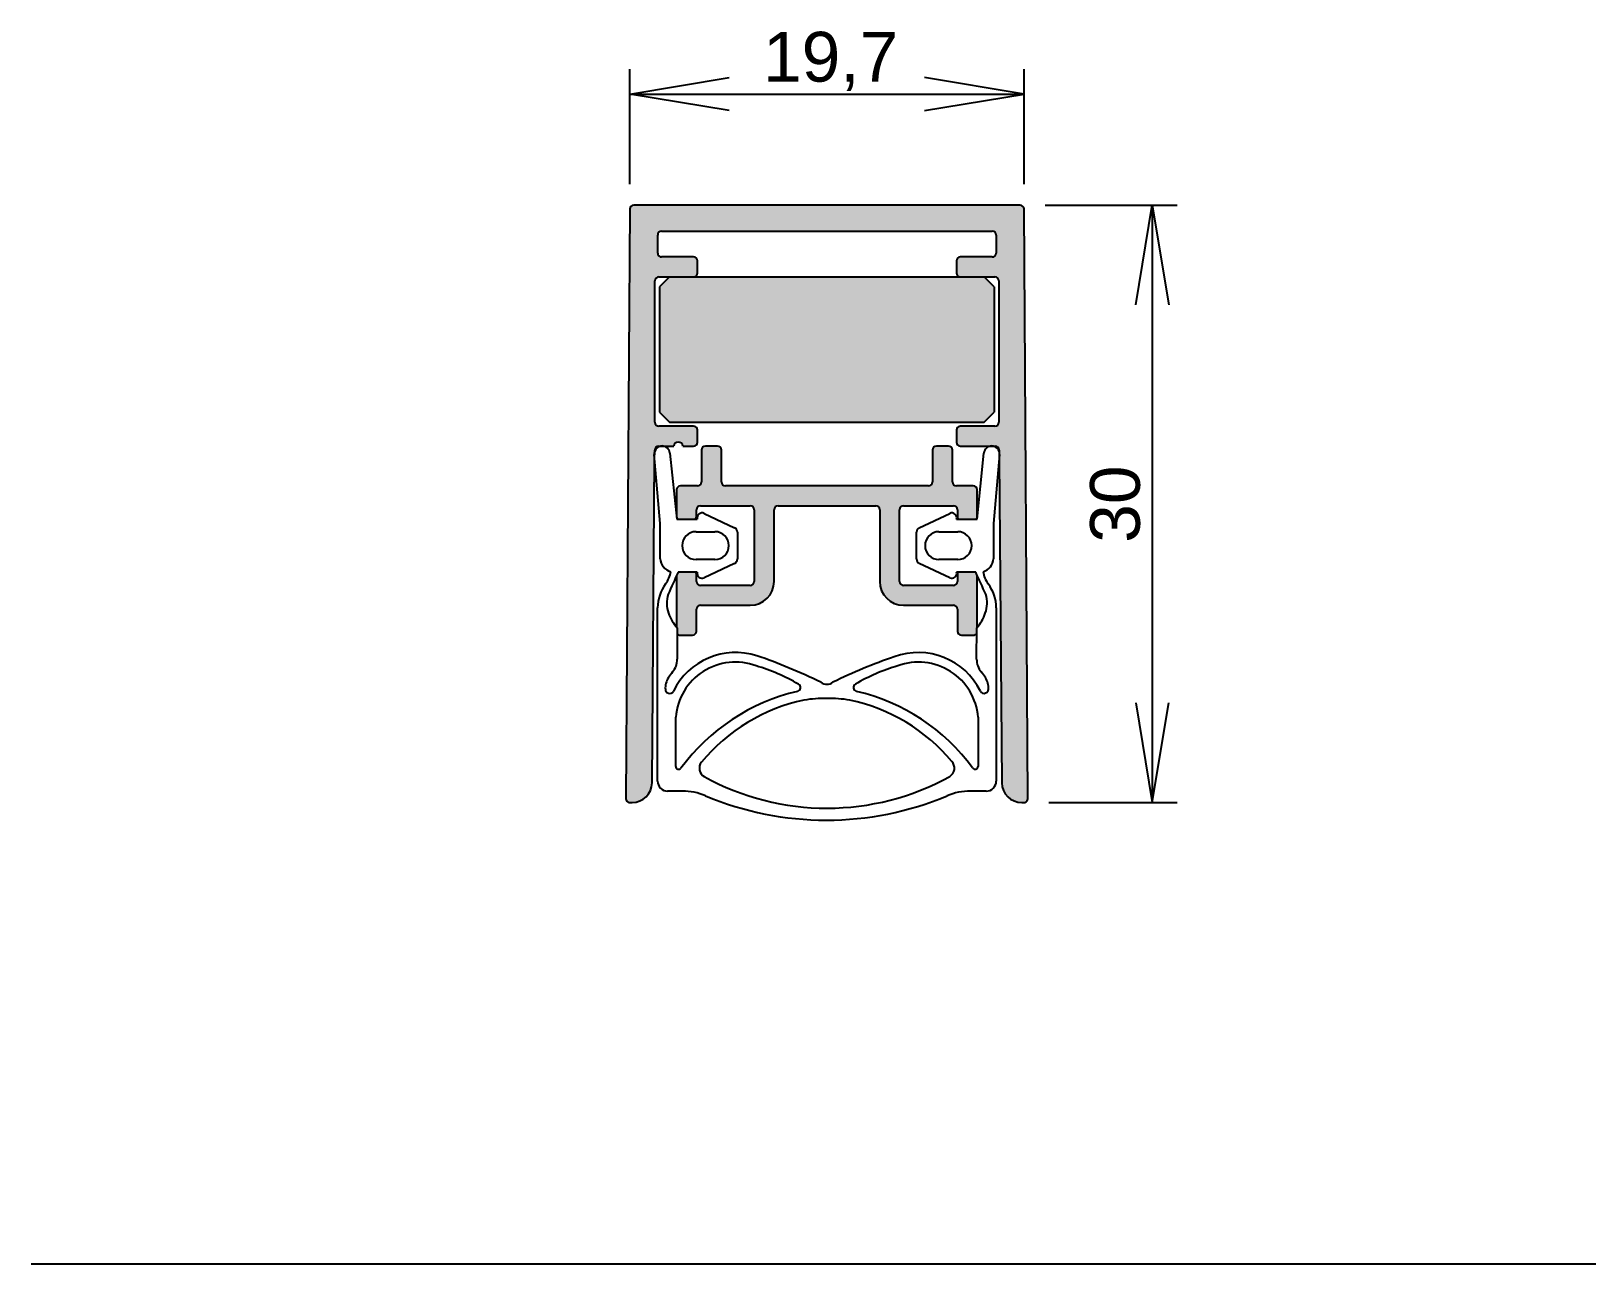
# Model space of a CAD drawing. Header units: millimetres. Extents: x 18 to 198, y 20 to 248.
# Drawn here: x 18.2 to 96.3, y 171.1 to 233 of the extents above; entities that cross this region are included whole.
import ezdxf
from ezdxf.enums import TextEntityAlignment as Align
from ezdxf.lldxf.tags import DXFTag

# ---------------------------------------------------------------- set-up
doc = ezdxf.new("R2010")
doc.units = ezdxf.units.MM
for name, color, linetype in [('AJ_176', 7, 'Continuous'), ('AP_314_GERADE_20', 7, 'Continuous'), ('AP_533', 7, 'Continuous'), ('AP_537_208', 7, 'Continuous'), ('DV2_Default', 7, 'Continuous'), ('Standard', 7, 'Continuous')]:
    doc.layers.add(name, color=color, linetype=linetype)
doc.styles.add('SEACAD_Arial', font='ARIAL.TTF')
tags = doc.linetypes.add('HIDDEN2', pattern=[4.762499999999999, 3.175, -1.5875]).pattern_tags.tags
tags[6:7] = [DXFTag(74, 4), DXFTag(75, 0), DXFTag(340, '0'), DXFTag(46, 0.0), DXFTag(50, 0.0), DXFTag(44, 0.0), DXFTag(45, 0.0)]
tags[4:5] = [DXFTag(74, 4), DXFTag(75, 0), DXFTag(340, '0'), DXFTag(46, 0.0), DXFTag(50, 0.0), DXFTag(44, 0.0), DXFTag(45, 0.0)]
doc.dimstyles.new('E-Katalog', dxfattribs={"dimtxt": 2.5, "dimasz": 5, "dimexe": 1.25, "dimexo": 1.25, "dimgap": 1.25, "dimtad": 1, "dimtxsty": 'SEACAD_Arial', "dimblk1": '_SE_OPEN', "dimblk2": '_SE_OPEN', "dimsah": 1, "dimcen": 1.25, "dimadec": 0, "dimazin": 0, "dimtfac": 1, "dimtmove": 0, "dimatfit": 3, "dimfxl": 0, "dimtolj": 1, "dimarcsym": 0})

# ---------------------------------------------------------------- blocks, each defined once
blk = doc.blocks.new('SE1')
at = {"layer": 'DV2_Default', "linetype": 'Continuous'}
h = blk.add_hatch(color=254, dxfattribs=at)
edge = h.paths.add_edge_path()
edge.add_line((48.22036726687539, 224.0646619245196), (48.02672051815498, 194.4646619245195))
edge.add_arc((48.2267162383591, 194.4633535285406), 0.1999999999999987, 179.6251694887115, 270)
edge.add_line((48.2267162383591, 194.2633535285406), (48.34013385588577, 194.2633535285406))
edge.add_arc((48.34013385588577, 195.2633535285406), 0.9999999999999645, 270.0000000000004, 359.5419844280686)
edge.add_line((49.3401019049991, 195.2553597339223), (49.47021167640867, 211.5311862343607))
edge.add_line((49.47021167640867, 211.5311862343608), (49.45231723342905, 211.7387157756019))
edge.add_arc((49.85083848936014, 211.7730786708687), 0.3999999999999999, 160.7514581105624, 184.9281966259017, ccw=False)
edge.add_line((49.47319952522881, 211.9049453185466), (49.47367922394077, 211.9649522874643))
edge.add_arc((49.67367283376343, 211.9633535285407), 0.1999999999999998, 132.9567209199386, 179.5419844280686, ccw=False)
edge.add_arc((49.67367283376343, 211.9633535285407), 0.1999999999999998, 90, 132.9567209199386, ccw=False)
edge.add_line((49.67367283376343, 212.1633535285407), (49.76317130354299, 212.1633535285407))
edge.add_arc((49.85083848936014, 211.7730786708687), 0.3999999999999999, 90.96320405115091, 102.66016826044847, ccw=False)
edge.add_arc((49.83739025729221, 211.7730786708667), 0.4000000000000007, 77.33983174087501, 89.03679596609572, ccw=False)
edge.add_line((49.92505744310034, 212.1633535285407), (50.42867665618271, 212.1633535285407))
edge.add_arc((50.65867665618272, 212.1333535285407), 0.2319482700948641, 7.431407971172916, 172.5685920288274, ccw=False)
edge.add_line((50.88867665618272, 212.1633535285407), (51.42407380076959, 212.1633535285407))
edge.add_arc((51.42407380076959, 212.3613535285407), 0.1980000000000141, 270, 360)
edge.add_line((51.62207380076961, 212.3613535285407), (51.62207380076959, 212.9653535285407))
edge.add_arc((51.4240738007696, 212.9653535285407), 0.1980000000000003, 0, 90)
edge.add_line((51.4240738007696, 213.1633535285407), (49.6848645038129, 213.1633535285407))
edge.add_arc((49.6848645038129, 213.3633535285407), 0.2000000000000005, 180, 270, ccw=False)
edge.add_line((49.4848645038129, 213.3633535285407), (49.48486450381287, 220.4633535285407))
edge.add_arc((49.68486450381286, 220.4633535285407), 0.2000000000000023, 90, 180, ccw=False)
edge.add_line((49.68486450381286, 220.6633535285407), (50.22207380076955, 220.6633535285407))
edge.add_line((50.22207380076956, 220.6633535285407), (51.42407380076956, 220.6633535285407))
edge.add_arc((51.42407380076956, 220.8613535285407), 0.1980000000000003, 270, 360)
edge.add_line((51.62207380076956, 220.8613535285407), (51.62207380076956, 221.4653535285406))
edge.add_arc((51.42407380076956, 221.4653535285407), 0.1980000000000003, 0, 90)
edge.add_line((51.42407380076956, 221.6633535285407), (49.82007380076957, 221.6633535285407))
edge.add_arc((49.82007380076957, 221.8613535285407), 0.1980000000000037, 180, 270, ccw=False)
edge.add_line((49.62207380076956, 221.8613535285407), (49.62207380076955, 222.7653535285406))
edge.add_arc((49.82007380076956, 222.7653535285407), 0.1980000000000072, 90, 180, ccw=False)
edge.add_line((49.82007380076956, 222.9633535285407), (66.42407380076955, 222.9633535285408))
edge.add_arc((66.42407380076955, 222.7653535285407), 0.1980000000000072, 0, 90, ccw=False)
edge.add_line((66.62207380076956, 222.7653535285407), (66.62207380076956, 221.8613535285407))
edge.add_arc((66.42407380076955, 221.8613535285407), 0.1980000000000072, 270, 360, ccw=False)
edge.add_line((66.42407380076955, 221.6633535285407), (64.82007380076955, 221.6633535285407))
edge.add_arc((64.82007380076955, 221.4653535285407), 0.1980000000000003, 90, 180)
edge.add_line((64.62207380076956, 221.4653535285407), (64.62207380076957, 220.8613535285407))
edge.add_arc((64.82007380076956, 220.8613535285407), 0.1980000000000003, 180, 270)
edge.add_line((64.82007380076956, 220.6633535285407), (65.3361215856137, 220.6633535285407))
edge.add_line((65.33612158561371, 220.6633535285407), (66.02207380076955, 220.6633535285407))
edge.add_line((66.02207380076955, 220.6633535285407), (66.55928309772627, 220.6633535285407))
edge.add_arc((66.55928309772627, 220.4633535285408), 0.2000000000000092, 0, 90, ccw=False)
edge.add_line((66.75928309772627, 220.4633535285408), (66.75928309772628, 213.3633535285408))
edge.add_arc((66.5592830977263, 213.3633535285408), 0.2000000000000023, 270, 360, ccw=False)
edge.add_line((66.5592830977263, 213.1633535285407), (64.82007380076959, 213.1633535285407))
edge.add_arc((64.82007380076959, 212.9653535285407), 0.1980000000000003, 90, 180)
edge.add_line((64.6220738007696, 212.9653535285407), (64.6220738007696, 212.3613535285407))
edge.add_arc((64.8200738007696, 212.3613535285407), 0.1980000000000072, 180, 270)
edge.add_line((64.8200738007696, 212.1633535285407), (66.31909015843013, 212.1633535285407))
edge.add_arc((66.40675734424697, 211.7730786708687), 0.3999999999999989, 90.96320403390428, 102.66016826040197, ccw=False)
edge.add_arc((66.39330911217911, 211.7730786708707), 0.4000000000000008, 77.33983173827738, 89.0367959488583, ccw=False)
edge.add_line((66.48097629800493, 212.1633535285407), (66.57047476777576, 212.1633535285407))
edge.add_arc((66.57047476777576, 211.9633535285407), 0.1999999999999988, 47.043279079781826, 90, ccw=False)
edge.add_arc((66.57047476777576, 211.9633535285407), 0.1999999999999988, 0.45801557193948383, 47.043279079781826, ccw=False)
edge.add_line((66.77046837759843, 211.9649522874644), (66.7709480763104, 211.9049453185487))
edge.add_arc((66.39330911217911, 211.7730786708707), 0.4000000000000008, -4.928196626187685, 19.248541889446017, ccw=False)
edge.add_line((66.79183036811003, 211.738715775602), (66.77393592513053, 211.5311862343621))
edge.add_line((66.77393592513053, 211.5311862343621), (66.90404569654022, 195.2553597339224))
edge.add_arc((67.90401374565359, 195.2633535285407), 0.9999999999999974, 180.458015571933, 270.0000000000008)
edge.add_line((67.9040137456536, 194.2633535285407), (68.01743136318028, 194.2633535285407))
edge.add_arc((68.01743136318025, 194.4633535285407), 0.1999999999999988, 270.0000000000041, 360.3748305112803)
edge.add_line((68.21742708338437, 194.4646619245196), (68.02378033466371, 224.0646619245197))
edge.add_arc((67.8237846144596, 224.0633535285408), 0.1999999999999987, 0.3748305112722136, 90)
edge.add_line((67.8237846144596, 224.2633535285408), (48.42036298707951, 224.2633535285406))
edge.add_arc((48.4203629870795, 224.0633535285407), 0.2000000000000005, 90, 179.6251694887196)
blk.add_hatch(color=9, dxfattribs=at).paths.add_polyline_path([(53.40031255582847, 213.3633535285407), (65.33612158561374, 213.3633535285408), (66.02207380076958, 213.3633535285408), (66.52207380076958, 213.8633535285408), (66.52207380076955, 220.1633535285407), (66.02207380076955, 220.6633535285407), (65.33612158561371, 220.6633535285407), (53.40031255582844, 220.6633535285407), (50.22207380076956, 220.6633535285407), (49.72207380076954, 220.1633535285406), (49.72207380076958, 213.8633535285407), (50.22207380076959, 213.3633535285407)])
h = blk.add_hatch(color=254, dxfattribs=at)
edge = h.paths.add_edge_path()
edge.add_arc((53.02088730571343, 210.3681290500737), 0.1999999999999999, 180, 269.99999999999795, ccw=False)
edge.add_line((52.82088730571343, 210.3681290500737), (52.82088730571342, 211.9633535285407))
edge.add_arc((52.62088730571342, 211.9633535285407), 0.2000000000000005, 0, 90)
edge.add_line((52.62088730571342, 212.1633535285407), (52.02088730571343, 212.1633535285407))
edge.add_arc((52.02088730571342, 211.9633535285407), 0.2000000000000001, 90, 180)
edge.add_line((51.82088730571342, 211.9633535285407), (51.82088730571342, 210.3681290500737))
edge.add_arc((51.62088730571342, 210.3681290500737), 0.2000000000000005, 270, 360, ccw=False)
edge.add_line((51.62088730571342, 210.1681290500737), (50.77088730571343, 210.1681290500737))
edge.add_arc((50.77088730571343, 209.9681290500737), 0.1999999999999999, 90, 180)
edge.add_line((50.57088730571343, 209.9681290500737), (50.57088730571342, 208.6181290500737))
edge.add_arc((50.77088730571343, 208.6181290500737), 0.1999999999999997, 180, 218.0077540625804)
edge.add_line((50.61330182041176, 208.494975427219), (51.52847279101508, 208.494975427219))
edge.add_arc((51.37088730571342, 208.6181290500737), 0.2000000000000001, 321.9922459374183, 360)
edge.add_line((51.57088730571342, 208.6181290500737), (51.57088730571342, 208.9681290500737))
edge.add_arc((51.77088730571343, 208.9681290500737), 0.1999999999999997, 90, 180, ccw=False)
edge.add_line((51.77088730571343, 209.1681290500737), (54.27088730571343, 209.1681290500737))
edge.add_arc((54.27088730571342, 208.9681290500737), 0.1999999999999999, 0, 90, ccw=False)
edge.add_line((54.47088730571343, 208.9681290500737), (54.47088730571343, 205.3681290500737))
edge.add_arc((54.27088730571342, 205.3681290500737), 0.2000000000000001, 270, 360, ccw=False)
edge.add_line((54.27088730571342, 205.1681290500737), (51.77088730571342, 205.1681290500737))
edge.add_arc((51.77088730571343, 205.3681290500737), 0.2000000000000005, 180, 270, ccw=False)
edge.add_line((51.57088730571343, 205.3681290500737), (51.57088730571342, 205.7181290500737))
edge.add_arc((51.37088730571342, 205.7181290500737), 0.2000000000000005, 0, 35.26843380335377)
edge.add_line((51.53417847124401, 205.8336106298155), (50.64939116161704, 205.8336106298155))
edge.add_line((50.64939116161703, 205.8336106298155), (50.57088730571344, 205.662937955095))
edge.add_line((50.57088730571343, 205.662937955095), (50.57088730571342, 203.0675388301611))
edge.add_arc((52.42158411814364, 204.598978538223), 2.402162831901329, 219.6075378575274, 220.8077540288083)
edge.add_line((50.60337117044558, 203.0291097705257), (50.60337117044559, 202.7588663188936))
edge.add_arc((50.77088730571343, 202.8681290500737), 0.2000000000000005, 213.114480066665, 270)
edge.add_line((50.77088730571343, 202.6681290500737), (51.37088730571343, 202.6681290500737))
edge.add_arc((51.37088730571342, 202.8681290500737), 0.1999999999999988, 270, 360)
edge.add_line((51.57088730571342, 202.8681290500737), (51.57088730571342, 203.9681290500737))
edge.add_arc((51.77088730571343, 203.9681290500737), 0.2000000000000005, 90, 180, ccw=False)
edge.add_line((51.77088730571343, 204.1681290500737), (54.27088730571343, 204.1681290500737))
edge.add_arc((54.27088730571342, 205.3681290500737), 1.2, 270, 360)
edge.add_line((55.47088730571343, 205.3681290500737), (55.47088730571343, 208.9681290500737))
edge.add_arc((55.67088730571342, 208.9681290500737), 0.2000000000000005, 90, 180, ccw=False)
edge.add_line((55.67088730571342, 209.1681290500737), (60.57326029582575, 209.1681290500737))
edge.add_arc((60.57326029582575, 208.9681290500737), 0.2000000000000001, 0, 90, ccw=False)
edge.add_line((60.77326029582576, 208.9681290500737), (60.77326029582576, 205.3681290500737))
edge.add_arc((61.97326029582575, 205.3681290500737), 1.2, 180, 270)
edge.add_line((61.97326029582575, 204.1681290500737), (64.47326029582575, 204.1681290500737))
edge.add_arc((64.47326029582575, 203.9681290500737), 0.2000000000000005, 0, 90, ccw=False)
edge.add_line((64.67326029582577, 203.9681290500737), (64.67326029582576, 202.8681290500737))
edge.add_arc((64.87326029582576, 202.8681290500737), 0.1999999999999988, 180, 270)
edge.add_line((64.87326029582576, 202.6681290500737), (65.47326029582577, 202.6681290500737))
edge.add_arc((65.47326029582575, 202.8681290500737), 0.1999999999999997, 270, 329.1036236977392)
edge.add_line((65.64487977245744, 202.7654316536089), (65.64556600140041, 203.0346741976554))
edge.add_arc((63.82256348085395, 204.5989785417808), 2.402162831901329, 319.3673620777188, 320.3924622375611)
edge.add_line((65.67326029582577, 203.0675388367903), (65.67326029582576, 205.6629127778945))
edge.add_line((65.67326029582576, 205.6629127778938), (65.59474690802426, 205.8336062333795))
edge.add_line((65.59474690802426, 205.8336062333795), (64.70996602116884, 205.8336062333796))
edge.add_arc((64.87326029582576, 205.7181290500737), 0.1999999999999997, 144.7331088081034, 180)
edge.add_line((64.67326029582576, 205.7181290500737), (64.67326029582577, 205.3681290500737))
edge.add_arc((64.47326029582575, 205.3681290500737), 0.2000000000000005, 270, 360, ccw=False)
edge.add_line((64.47326029582575, 205.1681290500737), (61.97326029582575, 205.1681290500737))
edge.add_arc((61.97326029582575, 205.3681290500737), 0.1999999999999997, 180, 270, ccw=False)
edge.add_line((61.77326029582576, 205.3681290500737), (61.77326029582576, 208.9681290500737))
edge.add_arc((61.97326029582575, 208.9681290500737), 0.2000000000000005, 90, 180, ccw=False)
edge.add_line((61.97326029582575, 209.1681290500737), (64.47326029582575, 209.1681290500737))
edge.add_arc((64.47326029582575, 208.9681290500737), 0.1999999999999997, 0, 90, ccw=False)
edge.add_line((64.67326029582577, 208.9681290500737), (64.67326029582576, 208.6181290500737))
edge.add_arc((64.87326029582576, 208.6181290500737), 0.2000000000000005, 180, 218.0077452531699)
edge.add_line((64.71567479158882, 208.4949754514483), (65.63084580006304, 208.4949754514487))
edge.add_arc((65.47326029582575, 208.6181290500737), 0.2000000000000001, 321.9922547469954, 360)
edge.add_line((65.67326029582577, 208.6181290500737), (65.67326029582576, 209.9681290500737))
edge.add_arc((65.47326029582575, 209.9681290500737), 0.1999999999999997, 0, 90)
edge.add_line((65.47326029582575, 210.1681290500737), (64.62326029582574, 210.1681290500737))
edge.add_arc((64.62326029582576, 210.3681290500737), 0.1999999999999994, 180, 270, ccw=False)
edge.add_line((64.42326029582576, 210.3681290500737), (64.42326029582577, 211.9633535285408))
edge.add_arc((64.22326029582575, 211.9633535285407), 0.1999999999999997, 0, 90)
edge.add_line((64.22326029582575, 212.1633535285407), (63.62326029582575, 212.1633535285407))
edge.add_arc((63.62326029582575, 211.9633535285407), 0.2000000000000005, 90, 180)
edge.add_line((63.42326029582575, 211.9633535285407), (63.42326029582576, 210.3681290500737))
edge.add_arc((63.22326029582575, 210.3681290500737), 0.2000000000000014, 270, 360, ccw=False)
edge.add_line((63.22326029582575, 210.1681290500737), (53.02088730571343, 210.1681290500737))
at = {"layer": 'AJ_176', "color": 7, "linetype": 'Continuous'}
for p, q in [((50.22207380076956, 220.6633535285407), (49.72207380076954, 220.1633535285406)), ((50.22207380076956, 220.6633535285407), (53.40031255582844, 220.6633535285407)), ((53.40031255582844, 220.6633535285407), (65.3361215856137, 220.6633535285407)), ((65.33612158561371, 220.6633535285407), (66.02207380076955, 220.6633535285407)), ((66.52207380076955, 220.1633535285407), (66.02207380076955, 220.6633535285407)), ((49.72207380076955, 220.1633535285407), (49.72207380076958, 213.8633535285406)), ((66.52207380076955, 220.1633535285407), (66.52207380076958, 213.8633535285407)), ((49.72207380076956, 213.8633535285407), (50.22207380076959, 213.3633535285407)), ((50.22207380076959, 213.3633535285407), (53.40031255582847, 213.3633535285407)), ((53.40031255582847, 213.3633535285407), (65.33612158561372, 213.3633535285408)), ((65.33612158561374, 213.3633535285408), (66.02207380076959, 213.3633535285408)), ((66.02207380076958, 213.3633535285408), (66.52207380076958, 213.8633535285408))]:
    blk.add_line(p, q, dxfattribs=at)
at = {"layer": 'AP_314_GERADE_20', "color": 7, "linetype": 'Continuous'}
for p, q in [((67.8237846144596, 224.2633535285407), (48.42036298707951, 224.2633535285406)), ((48.22036726687539, 224.0646619245196), (48.02672051815498, 194.4646619245195)), ((68.21742708338438, 194.4646619245196), (68.02378033466371, 224.0646619245197)), ((49.62207380076956, 221.8613535285407), (49.62207380076956, 222.7653535285406)), ((49.82007380076956, 222.9633535285407), (66.42407380076955, 222.9633535285408)), ((66.62207380076956, 222.7653535285407), (66.62207380076956, 221.8613535285407)), ((51.42407380076956, 221.6633535285407), (49.82007380076956, 221.6633535285407)), ((51.62207380076956, 220.8613535285407), (51.62207380076956, 221.4653535285407)), ((64.62207380076957, 221.4653535285407), (64.62207380076957, 220.8613535285407)), ((66.42407380076955, 221.6633535285407), (64.82007380076955, 221.6633535285407)), ((49.4848645038129, 213.3633535285407), (49.48486450381287, 220.4633535285407)), ((49.68486450381286, 220.6633535285407), (50.22207380076956, 220.6633535285407)), ((66.02207380076955, 220.6633535285407), (66.55928309772627, 220.6633535285407)), ((66.75928309772625, 220.4633535285408), (66.75928309772628, 213.3633535285408)), ((51.4240738007696, 213.1633535285407), (49.6848645038129, 213.1633535285407)), ((51.6220738007696, 212.3613535285407), (51.62207380076959, 212.9653535285407)), ((64.6220738007696, 212.9653535285407), (64.6220738007696, 212.3613535285407)), ((66.5592830977263, 213.1633535285407), (64.82007380076959, 213.1633535285407)), ((49.47319952522878, 211.9049453185465), (49.47367922394077, 211.9649522874643)), ((49.67367283376343, 212.1633535285407), (49.76317130354299, 212.1633535285407)), ((49.92505744310034, 212.1633535285407), (50.42867665618271, 212.1633535285407)), ((50.88867665618272, 212.1633535285407), (51.42407380076959, 212.1633535285407)), ((64.8200738007696, 212.1633535285407), (66.31909015843011, 212.1633535285407)), ((66.48097629800496, 212.1633535285407), (66.57047476777576, 212.1633535285407)), ((66.77046837759843, 211.9649522874644), (66.7709480763104, 211.9049453185487)), ((49.34010190499914, 195.2553597339223), (49.47021167640867, 211.5311862343607)), ((66.77393592513054, 211.5311862343607), (66.90404569654021, 195.2553597339224)), ((48.2267162383591, 194.2633535285406), (48.34013385588577, 194.2633535285406)), ((67.9040137456536, 194.2633535285407), (68.01743136318028, 194.2633535285407))]:
    blk.add_line(p, q, dxfattribs=at)
at = {"layer": 'AP_314_GERADE_20', "color": 7, "linetype": 'HIDDEN2'}
for p, q in [((49.47021167640867, 211.5311862343607), (49.47319952522878, 211.9049453185465)), ((49.76317130354299, 212.1633535285407), (49.92505744310034, 212.1633535285407)), ((66.31909015843011, 212.1633535285407), (66.48097629800496, 212.1633535285407)), ((66.7709480763104, 211.9049453185487), (66.77393592513054, 211.5311862343607))]:
    blk.add_line(p, q, dxfattribs=at)
at = {"layer": 'AP_314_GERADE_20', "color": 7, "linetype": 'Continuous'}
for centre, radius, start, end in [((48.4203629870795, 224.0633535285407), 0.2000000000000005, 90, 179.6251694887196), ((67.8237846144596, 224.0633535285408), 0.1999999999999987, 0.3748305112722136, 90), ((49.82007380076956, 222.7653535285407), 0.1980000000000072, 90, 180), ((66.42407380076955, 222.7653535285407), 0.1980000000000072, 0, 90), ((49.82007380076957, 221.8613535285407), 0.1980000000000037, 180, 270), ((51.42407380076956, 221.4653535285407), 0.1980000000000003, 0, 90), ((64.82007380076955, 221.4653535285407), 0.1980000000000003, 90, 180), ((66.42407380076955, 221.8613535285407), 0.1980000000000072, 270, 0), ((49.68486450381286, 220.4633535285407), 0.2000000000000023, 90, 180), ((51.42407380076956, 220.8613535285407), 0.1980000000000003, 270, 0), ((64.82007380076956, 220.8613535285407), 0.1980000000000003, 180, 270), ((66.55928309772627, 220.4633535285408), 0.2000000000000092, 0, 90), ((49.6848645038129, 213.3633535285407), 0.2000000000000005, 180, 270), ((66.5592830977263, 213.3633535285408), 0.2000000000000023, 270, 0), ((51.4240738007696, 212.9653535285407), 0.1980000000000003, 0, 90), ((64.82007380076959, 212.9653535285407), 0.1980000000000003, 90, 180), ((49.67367283376343, 211.9633535285407), 0.1999999999999998, 90, 179.5419844280686), ((50.65867665618272, 212.1333535285407), 0.2319482700948641, 7.431407971172885, 172.5685920288274), ((51.42407380076959, 212.3613535285407), 0.1980000000000141, 270, 0), ((64.8200738007696, 212.3613535285407), 0.1980000000000072, 180, 270), ((66.57047476777576, 211.9633535285407), 0.1999999999999988, 0.4580155719395198, 90), ((48.34013385588577, 195.2633535285406), 0.9999999999999645, 270.0000000000004, 359.5419844280686), ((67.90401374565359, 195.2633535285407), 0.9999999999999974, 180.458015571933, 270.0000000000008), ((48.2267162383591, 194.4633535285406), 0.1999999999999987, 179.6251694887115, 270), ((68.01743136318025, 194.4633535285407), 0.1999999999999988, 270.0000000000041, 0.3748305112803555)]:
    blk.add_arc(centre, radius, start, end, dxfattribs=at)
at = {"layer": 'AP_533', "color": 7, "linetype": 'Continuous'}
for p, q in [((51.82088730571342, 211.9633535285407), (51.82088730571342, 210.3681290500737)), ((52.62088730571342, 212.1633535285407), (52.02088730571342, 212.1633535285407)), ((52.82088730571343, 210.3681290500737), (52.82088730571342, 211.9633535285407)), ((63.42326029582576, 211.9633535285407), (63.42326029582576, 210.3681290500737)), ((64.22326029582575, 212.1633535285407), (63.62326029582575, 212.1633535285407)), ((64.42326029582576, 210.3681290500737), (64.42326029582576, 211.9633535285408)), ((50.57088730571342, 209.9681290500737), (50.57088730571342, 208.6181290500737)), ((51.62088730571342, 210.1681290500737), (50.77088730571342, 210.1681290500737)), ((63.22326029582575, 210.1681290500737), (53.02088730571342, 210.1681290500737)), ((65.47326029582575, 210.1681290500737), (64.62326029582576, 210.1681290500737)), ((65.67326029582576, 208.6181290500737), (65.67326029582576, 209.9681290500737)), ((51.57088730571342, 208.6181290500737), (51.57088730571342, 208.9681290500737)), ((51.77088730571343, 209.1681290500737), (54.27088730571343, 209.1681290500737)), ((54.47088730571343, 208.9681290500737), (54.47088730571343, 205.3681290500737)), ((55.47088730571343, 205.3681290500737), (55.47088730571343, 208.9681290500737)), ((55.67088730571342, 209.1681290500737), (60.57326029582575, 209.1681290500737)), ((60.77326029582576, 208.9681290500737), (60.77326029582576, 205.3681290500737)), ((61.77326029582576, 205.3681290500737), (61.77326029582576, 208.9681290500737)), ((61.97326029582575, 209.1681290500737), (64.47326029582575, 209.1681290500737)), ((64.67326029582576, 208.9681290500737), (64.67326029582576, 208.6181290500737)), ((50.57088730571342, 205.6629379550949), (50.57088730571342, 203.0675388301611)), ((51.57088730571342, 205.3681290500737), (51.57088730571342, 205.7181290500737)), ((64.67326029582577, 205.7181290500737), (64.67326029582577, 205.3681290500737)), ((65.67326029582576, 203.0675388367903), (65.67326029582576, 205.6629127778944)), ((54.27088730571342, 205.1681290500737), (51.77088730571342, 205.1681290500737)), ((64.47326029582575, 205.1681290500737), (61.97326029582575, 205.1681290500737)), ((51.57088730571342, 202.8681290500737), (51.57088730571342, 203.9681290500737)), ((51.77088730571343, 204.1681290500737), (54.27088730571343, 204.1681290500737)), ((61.97326029582575, 204.1681290500737), (64.47326029582575, 204.1681290500737)), ((64.67326029582576, 203.9681290500737), (64.67326029582576, 202.8681290500737)), ((50.77088730571343, 202.6681290500737), (51.37088730571343, 202.6681290500737)), ((64.87326029582576, 202.6681290500737), (65.47326029582577, 202.6681290500737))]:
    blk.add_line(p, q, dxfattribs=at)
for centre, radius, start, end in [((52.02088730571342, 211.9633535285407), 0.2000000000000001, 90, 180), ((52.62088730571342, 211.9633535285407), 0.2000000000000005, 0, 90), ((63.62326029582575, 211.9633535285407), 0.2000000000000005, 90, 180), ((64.22326029582575, 211.9633535285407), 0.1999999999999997, 0, 90), ((51.62088730571342, 210.3681290500737), 0.2000000000000005, 270, 0), ((53.02088730571343, 210.3681290500737), 0.1999999999999999, 180, 269.999999999998), ((63.22326029582575, 210.3681290500737), 0.2000000000000014, 270, 0), ((64.62326029582576, 210.3681290500737), 0.1999999999999994, 180, 270), ((50.77088730571343, 209.9681290500737), 0.1999999999999999, 90, 180), ((65.47326029582575, 209.9681290500737), 0.1999999999999997, 0, 90), ((50.77088730571343, 208.6181290500737), 0.1999999999999997, 180, 218.0077540625804), ((51.37088730571342, 208.6181290500737), 0.2000000000000001, 321.9922459374183, 0), ((51.77088730571343, 208.9681290500737), 0.1999999999999997, 90, 180), ((54.27088730571342, 208.9681290500737), 0.1999999999999999, 0, 90), ((55.67088730571342, 208.9681290500737), 0.2000000000000005, 90, 180), ((60.57326029582575, 208.9681290500737), 0.2000000000000001, 0, 90), ((61.97326029582575, 208.9681290500737), 0.2000000000000005, 90, 180), ((64.47326029582575, 208.9681290500737), 0.1999999999999997, 0, 90), ((64.87326029582576, 208.6181290500737), 0.2000000000000005, 180, 218.0077452531699), ((65.47326029582575, 208.6181290500737), 0.2000000000000001, 321.9922547469954, 0), ((51.37088730571342, 205.7181290500737), 0.2000000000000005, 0, 35.26843380335377), ((64.87326029582576, 205.7181290500737), 0.1999999999999997, 144.7331088081034, 180), ((51.77088730571343, 205.3681290500737), 0.2000000000000005, 180, 270), ((54.27088730571342, 205.3681290500737), 1.2, 270, 0), ((54.27088730571342, 205.3681290500737), 0.2000000000000001, 270, 0), ((61.97326029582575, 205.3681290500737), 1.2, 180, 270), ((61.97326029582575, 205.3681290500737), 0.1999999999999997, 180, 270), ((64.47326029582575, 205.3681290500737), 0.2000000000000005, 270, 0), ((51.77088730571343, 203.9681290500737), 0.2000000000000005, 90, 180), ((64.47326029582575, 203.9681290500737), 0.2000000000000005, 0, 90), ((50.77088730571343, 202.8681290500737), 0.2000000000000005, 213.114480066665, 270), ((51.37088730571342, 202.8681290500737), 0.1999999999999988, 270, 0), ((64.87326029582576, 202.8681290500737), 0.1999999999999988, 180, 270), ((65.47326029582575, 202.8681290500737), 0.1999999999999997, 270, 329.1036236977392)]:
    blk.add_arc(centre, radius, start, end, dxfattribs=at)
at = {"layer": 'AP_537_208', "color": 7, "linetype": 'Continuous'}
for p, q in [((49.75136944151242, 208.2704788697965), (49.45231723342906, 211.7387157756019)), ((50.23525088804116, 211.8143935410715), (50.57994779425321, 208.494975427219)), ((65.6641998098021, 208.4949754514487), (66.00889671349782, 211.8143935410715)), ((66.79183036811003, 211.738715775602), (66.49277815969107, 208.2704788659029)), ((51.95483126962003, 208.7837781553918), (53.4833692098202, 208.0610138994039)), ((62.76077833256771, 208.0610140245004), (64.28931627276773, 208.7837782804882)), ((49.75136944151242, 206.5045453188763), (49.75136944151242, 208.2704788697965)), ((50.57994779425321, 208.494975427219), (51.61201388468305, 208.494975427219)), ((51.54986236609668, 207.8646580591024), (52.49538119326526, 207.8646580591024)), ((53.62445231245481, 207.8416754901121), (53.62445231245481, 206.4945826056061)), ((62.6196949746735, 206.4945826100357), (62.6196949746735, 207.8416754901118)), ((63.74876640823501, 207.8646580591024), (64.69428523544252, 207.8646580591024)), ((64.63213362967267, 208.4949754514482), (65.66419980980208, 208.4949754514487)), ((66.49277815969107, 208.2704788659029), (66.49277815969107, 206.5045453188797)), ((52.49538119326526, 206.4646580591024), (51.54986236609668, 206.4646580591024)), ((53.48336920982018, 206.2683022188008), (51.95483126931674, 205.5455379626695)), ((64.28931600779258, 205.5455372773275), (62.76077806758996, 206.2683015333165)), ((64.69428523544254, 206.4646580591024), (63.74876640823502, 206.4646580591024)), ((51.61181220078746, 205.8336106298155), (50.64939116161703, 205.8336106298155)), ((65.5947469080245, 205.8336062333796), (64.63233540093282, 205.8336062333796)), ((49.62108372609777, 195.3349409020612), (49.62108372609777, 204.0378076202111)), ((66.62306387450279, 204.0378076201647), (66.62306387450279, 195.334940902094)), ((50.60337117044559, 203.0291097705257), (50.60337117044559, 201.458960912363)), ((65.64155668416966, 201.4616149698681), (65.64556600140041, 203.0346741976554)), ((50.13122593440706, 199.7636993781587), (50.15364819868803, 199.7543920231742)), ((50.5320553202012, 196.0774540615107), (50.53205532020122, 198.5466913214272)), ((65.71208553164074, 198.5466913214272), (65.71208553164074, 196.0774540594725)), ((50.86298362570347, 194.8349409020613), (50.12108372703643, 194.8349409020613)), ((66.12306387450268, 194.834940902094), (65.32374136323355, 194.8349409020942))]:
    blk.add_line(p, q, dxfattribs=at)
for centre, radius, start, end in [((49.85083848936014, 211.7730786708687), 0.3999999999999999, 90.9632040511509, 184.9281966259017), ((49.83739025729221, 211.7730786708667), 0.4000000000000007, 5.928492370002842, 89.03679596609574), ((66.40675734424697, 211.7730786708687), 0.3999999999999989, 90.96320403390426, 174.0715076302835), ((66.39330911217911, 211.7730786708707), 0.4000000000000008, 355.0718033738124, 89.03679594885834), ((51.84947656132492, 208.5609687573431), 0.2464622535375033, 64.6930246521282, 195.5311612491675), ((64.39467098106286, 208.5609688824395), 0.2464622535374991, 344.468814413266, 115.3069753478688), ((51.54986236609668, 207.1646580591024), 0.7000000000000001, 90, 270), ((52.49538119326526, 207.1646580591024), 0.7000000000000001, 270, 90), ((53.37801450152508, 207.8382045013552), 0.2464622535375251, 0.8069372824865653, 64.69302465213104), ((62.86613278566559, 207.8382045057827), 0.2464622535375156, 115.3069097235279, 179.1930637469696), ((63.74876640823501, 207.1646580591024), 0.700000000000001, 90, 270), ((64.69428523544252, 207.1646580591024), 0.6999999999999993, 270.0000000000012, 90), ((50.48799686512331, 206.5649093053516), 0.7390965918462861, 184.684716912496, 253.3754665223603), ((53.37801450152508, 206.4911116168495), 0.2464622535375152, 295.3069753478703, 0.8069372824006792), ((62.86613277588508, 206.4911109313652), 0.2464622535375208, 179.1929023154553, 244.6930246521267), ((65.75615073609077, 206.564909305484), 0.7390965918462731, 286.6245334424734, 355.3152830774652), ((48.96493758236395, 206.0359282127719), 1.323792749147868, 323.0472080935677, 352.2191300829325), ((131.9357757397364, 168.3411377370881), 89.51626579227835, 155.2389929559336, 156.0177880483212), ((51.84947656102164, 205.7683473607183), 0.2464622535374983, 164.6449153764724, 295.3069753478703), ((64.39466991803785, 205.7683470527298), 0.2464622535375034, 244.6932298716989, 15.35409898888507), ((-15.69163770018345, 168.3411334058757), 89.51626579228257, 23.98222445927441, 24.76100699809147), ((67.27921001846336, 206.0359282124241), 1.323792749147867, 187.7808699017578, 216.9527918999376), ((51.62108372609777, 204.0378076202111), 2, 143.0472080936545, 180), ((51.54705094826585, 204.2763033455574), 1.470000000000002, 162.2156597487876, 200.2524724747255), ((64.69744697878902, 204.2762765823326), 1.469662060003108, 339.7534358482794, 17.79021575941031), ((64.62306387450279, 204.0378076201647), 2.000000000000001, 0, 36.95279189983839), ((52.42158411814364, 204.598978538223), 2.402162831901329, 200.2524724160999, 220.8077540288083), ((63.82256348085395, 204.5989785417808), 2.402162831901329, 319.3673620777188, 339.7534358483633), ((53.54012741392288, 198.3048981884431), 3.491266695095629, 72.27414260962608, 153.722190628534), ((45.90824190658686, 176.0097344010269), 27.0558605834088, 63.87765441971703, 71.25441553953262), ((70.33588640305297, 176.009723758436), 27.0558605834078, 109.0476880516304, 116.1223124663627), ((62.70395995524763, 198.3048722981478), 3.491266695095498, 26.38717038185128, 110.0664775360954), ((52.55758113995616, 198.9950660386972), 2.846834346892543, 140.1709356305484, 147.2959848858265), ((49.6033711704456, 201.458960912363), 1, 320.1709356305611, 0), ((53.52219418147811, 198.3115078331614), 2.99937354840491, 69.56729416484143, 175.5027716909973), ((51.81250807474441, 191.8148105456157), 9.707049559199202, 59.82561963864436, 73.50100081744127), ((64.43163277711987, 191.8148105455408), 9.707049559199369, 106.4989991892558, 120.1743803612452), ((62.72194667036383, 198.3115078331614), 2.999373548404926, 4.497228309003266, 110.4327058568809), ((66.6415497041136, 201.4578786530444), 1, 179.7859243169959, 219.8091510184109), ((63.6864835776605, 198.9950106743001), 2.846834346892888, 32.70418267061979, 39.80915101851032), ((50.98987665486086, 200.0016695838448), 0.9837862933813942, 147.2959852466868, 183.8957810999755), ((56.59269899423153, 200.036454810277), 0.196757258676285, 283.1771075153496, 59.82561963847044), ((58.1220738173245, 200.7259419657462), 0.5201767976816278, 234.5871001979444, 305.4121854888903), ((59.65144185764849, 200.0364548102115), 0.196757258676265, 120.1743803614134, 256.8228924803043), ((65.25418511779573, 200.0016188059729), 0.983786293381619, 356.5688161915996, 32.70418217713956), ((50.20790146873536, 199.9484177108587), 0.2000000000000005, 183.8957810996307, 247.4569389999437), ((50.23032373301633, 199.9391103558742), 0.2000000000000017, 247.4569389999418, 333.7221906285265), ((58.94148661063519, 190.0043196210696), 10.10666643063714, 103.1771074929024, 143.7413753301416), ((58.89295786846635, 190.4160646809361), 9.192677293012672, 102.0762500129164, 140.3154818015033), ((58.02369179665529, 192.756772304208), 6.731557917360575, 89.16261866964696, 99.00789429278343), ((58.22044905518669, 192.7567723042068), 6.731557917360775, 80.99210570700859, 90.83738132971496), ((57.35118298337587, 190.4160646809365), 9.19267729301265, 39.96470994246215, 77.92374998693113), ((57.30265423662847, 190.0043196220849), 10.10666643063711, 36.37913527185366, 76.82289248030376), ((66.01063837233353, 199.9453989392906), 0.2000000000000015, 206.387170381748, 293.7019840148516), ((66.03656639742124, 199.9547094573903), 0.2000000000000047, 285.803519833877, 356.5688161915964), ((52.2103084860471, 195.9887036772531), 0.4918931466906863, 142.7944577316372, 239.9197443848205), ((64.033832365922, 195.9887036771147), 0.4918931466905667, 302.9877720550845, 42.44368589452124), ((50.12108372609777, 195.3349409020612), 0.5000000000000004, 180, 270.000000107562), ((50.67962326420843, 196.0774540615107), 0.1475679440072434, 180, 319.5507650472931), ((58.12089958706027, 206.7296252420589), 12.75157069146128, 241.1280978451468, 298.9931408006217), ((65.56451758763353, 196.0774540557572), 0.1475679440072113, 212.1885232637982, 0), ((66.12306387450279, 195.334940902094), 0.5000000000000004, 269.999999999987, 0), ((50.86298362570349, 191.8349409020613), 2.999999999999998, 67.21589230345148, 90.00000000000027), ((58.09336249443051, 209.0486964472385), 15.67061216335595, 247.2158923034386, 292.7841076968123), ((65.32374136323588, 191.8349409020942), 2.999999999999996, 90.00000000004424, 112.7841076968604)]:
    blk.add_arc(centre, radius, start, end, dxfattribs=at)
blk = doc.blocks.new('DMBLK3')
at = {"layer": 'Standard', "color": 7, "linetype": 'Continuous'}
for p, q in [((48.22036726687539, 225.3146618965799), (48.22036726687539, 231.0976675141389)), ((68.02378033466371, 225.31466189658), (68.02378033466371, 231.0976675141388)), ((48.22036726687539, 229.8476675420785), (68.02377952550043, 229.8476675420785))]:
    blk.add_line(p, q, dxfattribs=at)
for points in [[(53.22036715511668, 229.0143342273716), (48.22036726687539, 229.8476675420785), (53.22036715511668, 230.6810008567854)], [(63.02377963725914, 229.0143342273716), (68.02377952550043, 229.8476675420785), (63.02377963725914, 230.6810008567854)]]:
    blk.add_lwpolyline(points, dxfattribs=at)
at = {"layer": 'Standard', "color": 7, "linetype": 'Continuous', "style": 'SEACAD_Arial'}
blk.add_text('19,7', height=2.5, dxfattribs=at).set_placement((54.91026059776819, 232.9726675420785), align=Align.TOP_LEFT)
blk = doc.blocks.new('_SE_OPEN')
at = {"color": 0}
for p, q in [((-1, 0.1665), (0, 0)), ((0, 0), (-1, -0.1665)), ((0, 0), (-1, 0))]:
    blk.add_line(p, q, dxfattribs=at)
blk = doc.blocks.new('DMBLK4')
at = {"layer": 'Standard', "color": 7, "linetype": 'Continuous'}
for p, q in [((69.07378458651992, 224.2633535285407), (75.71141789901348, 224.2633535285407)), ((74.46141792695316, 224.2633535285407), (74.46141792695316, 194.263354199093)), ((69.26743133524059, 194.2633535285407), (75.71141789901347, 194.2633535285407))]:
    blk.add_line(p, q, dxfattribs=at)
for points in [[(73.62808461224628, 219.2633536402994), (74.46141792695316, 224.2633535285407), (75.29475124166004, 219.2633536402994)], [(73.62808461224628, 199.2633540873343), (74.46141792695316, 194.263354199093), (75.29475124166004, 199.2633540873343)]]:
    blk.add_lwpolyline(points, dxfattribs=at)
at = {"layer": 'Standard', "color": 7, "linetype": 'Continuous', "style": 'SEACAD_Arial'}
blk.add_text('30', height=2.5, rotation=90, dxfattribs=at).set_placement((71.33641792695315, 207.3068321246864), align=Align.TOP_LEFT)

msp = doc.modelspace()

# ---------------------------------------------------------------- linework, layer by layer
at = {"layer": 'Standard', "color": 7, "linetype": 'Continuous'}
msp.add_line((18.1568766159286, 171.0856000138807), (198.0131616313066, 171.0856000138807), dxfattribs=at)

# ---------------------------------------------------------------- block references
at = {"layer": 'Standard'}
msp.add_blockref('SE1', (0, 0), dxfattribs=at)

# ---------------------------------------------------------------- dimensions: what is measured, and where the dimension line sits
at = {"layer": 'Standard', "color": 7, "linetype": 'Continuous'}
for base, p1, p2, angle, text, picture, middle, dimtype in [((48.22036726687539, 229.8476675420785), (48.22036726687539, 224.0646619245196), (68.02378033466371, 224.0646619245196), 0, '\\A1;19,7 {}', 'DMBLK3', (59.20917364124644, 229.8476675420785), 161), ((74.46141792695316, 194.2633535285407), (67.8237846144596, 224.2633535285407), (68.01743136318026, 194.2633535285407), 90, '\\A1;<>', 'DMBLK4', (74.46141792695316, 209.2633538638169), 160)]:
    dim = msp.add_linear_dim(base=base, p1=p1, p2=p2, angle=angle, text=text, dimstyle='E-Katalog', dxfattribs=at)
    dim.commit()
    dim.dimension.update_dxf_attribs({"geometry": picture, "text_midpoint": middle, "dimtype": dimtype})

doc.saveas('drawing.dxf')
